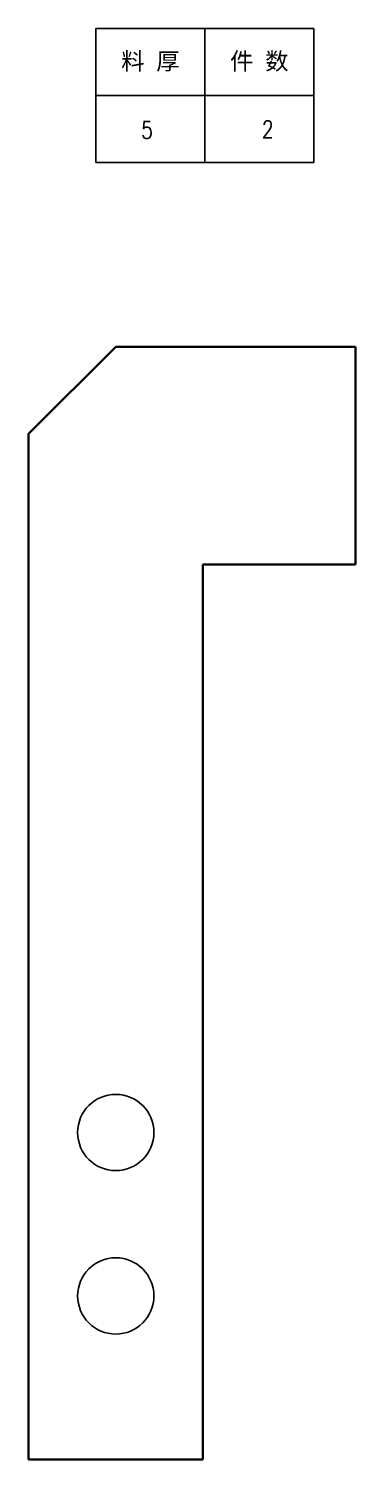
# Model space of a CAD drawing. Header units: inches. Extents: x -5 to 12500, y -2930 to 1334.
# Drawn here: x 1897.3 to 1927.3, y 312.4 to 443.7 of the extents above; entities that cross this region are included whole.
import ezdxf
from ezdxf.enums import TextEntityAlignment as Align

# ---------------------------------------------------------------- set-up
doc = ezdxf.new("R2010")
doc.units = ezdxf.units.IN
doc.header["$MEASUREMENT"] = 0
doc.layers.add('Title Block', color=7, linetype='Continuous')
doc.styles.add('DIM', font='romans.shx', dxfattribs={"width": 0.8, "oblique": 20, "bigfont": 'bigfont.shx'})

# ---------------------------------------------------------------- blocks, each defined once
blk = doc.blocks.new('*T43')
at = {"color": 0, "linetype": 'ByBlock', "lineweight": -2, "transparency": 16777216}
for p, q in [((0, 0), (127, 0)), ((0, 0), (0, -78)), ((63.5, 0), (63.5, -78)), ((127, 0), (127, -78)), ((0, -39), (127, -39)), ((0, -78), (127, -78))]:
    blk.add_line(p, q, dxfattribs=at)
at = {"color": 0, "transparency": 16777216, "char_height": 10, "width": 60.5, "attachment_point": 5}
for s, insert in [('{\\fSimSun|b0|i0|c134|p2;料 厚}', (31.75, -19.5)), ('{\\fSimSun|b0|i0|c134|p2;件 数}', (95.25, -19.5))]:
    blk.add_mtext(s, dxfattribs=dict(at, insert=insert))
blk = doc.blocks.new('拆图参数')
blk.add_blockref('*T43', (-63.5, 78))
at = {"style": 'DIM', "width": 0.8}
blk.add_attdef('6', text='', height=10, dxfattribs=at).set_placement((-37.13, 18.91), align=Align.MIDDLE_LEFT)
blk.add_attdef('1', text='', height=10, dxfattribs=at).set_placement((36.65, 19.27), align=Align.MIDDLE_CENTER)

msp = doc.modelspace()

# ---------------------------------------------------------------- linework, layer by layer
at = {"color": 7, "lineweight": 35}
for p, q in [((1897.316, 406.495), (1905.316, 414.495)), ((1905.316, 414.495), (1927.316, 414.495)), ((1927.316, 394.495), (1927.316, 414.495)), ((1897.316, 406.495), (1897.316, 312.375)), ((1913.316, 394.495), (1913.316, 312.375)), ((1927.316, 394.495), (1913.316, 394.495)), ((1897.316, 312.375), (1913.316, 312.375))]:
    msp.add_line(p, q, dxfattribs=at)
at = {"layer": 'Title Block'}
for centre in [(1905.316, 342.375), (1905.316, 327.375)]:
    msp.add_circle(centre, 3.5, dxfattribs=at)

# ---------------------------------------------------------------- block references
at = {"layer": 'Title Block', "xscale": 0.1574803149606299, "yscale": 0.1574803149606299, "zscale": 0.1574803149606299}
msp.add_blockref('拆图参数', (1913.499, 431.402), dxfattribs=at).add_auto_attribs({'1': '2', '6': '5'})

doc.saveas('drawing.dxf')
